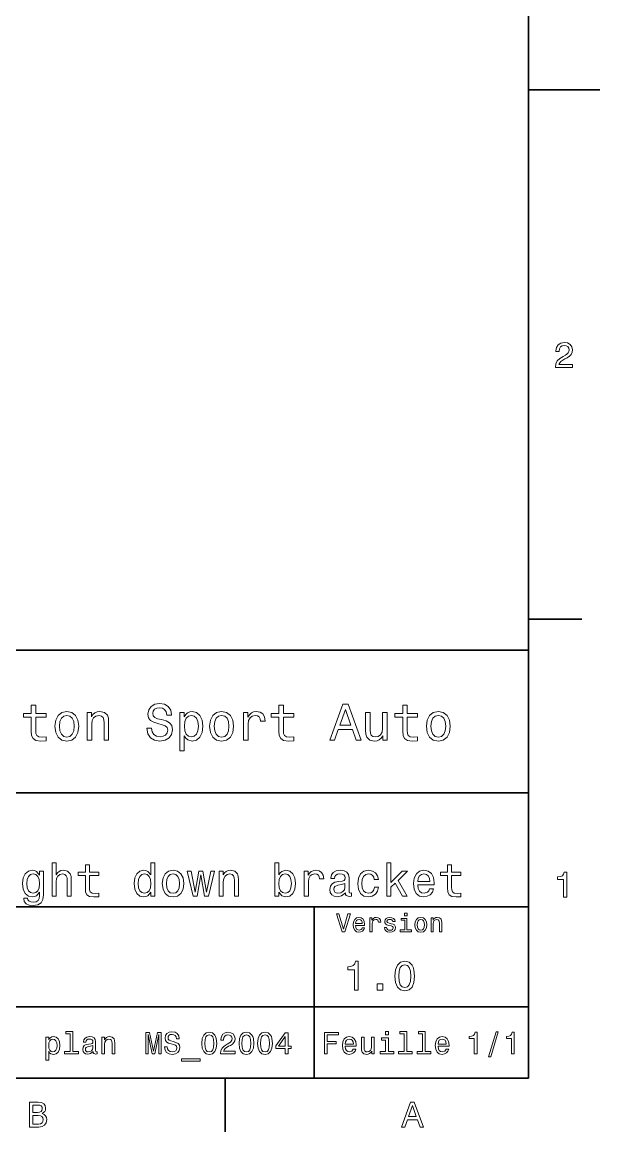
# Model space of a CAD drawing. Extents: x 0 to 420, y 0 to 297.
# Drawn here: x 339.1 to 420, y 2.5 to 158 of the extents above; entities that cross this region are included whole.
import ezdxf

# ---------------------------------------------------------------- set-up
doc = ezdxf.new("R2010")
doc.units = 0

msp = doc.modelspace()

# ---------------------------------------------------------------- linework, layer by layer
at = {"color": 7, "lineweight": 35}
for p, q in [((410, 10), (410, 287)), ((220, 70), (410, 70)), ((410, 70), (410, 10)), ((285, 50), (410, 50)), ((285, 34), (410, 34)), ((380, 10), (380, 34)), ((285, 20), (410, 20)), ((10, 10), (410, 10)), ((220, 10), (410, 10))]:
    msp.add_line(p, q, dxfattribs=at)
at = {"color": 7, "lineweight": 35, "ltscale": 0.25}
msp.add_line((410, 148.5), (420, 148.5), dxfattribs=at)
at = {"color": 7, "lineweight": 35, "ltscale": 0.1875}
for p, q in [((410, 74.300003), (417.5, 74.300003)), ((367.5, 10), (367.5, 2.5))]:
    msp.add_line(p, q, dxfattribs=at)
at = {"color": 7, "lineweight": 13}
for points in [[(413.76947, 109.566788), (416.175079, 109.566788), (416.175079, 110.000504), (414.273773, 110.000504), (414.3797, 110.237534), (414.561249, 110.434219), (415.121033, 110.79229), (415.418579, 110.943588), (415.751434, 111.160446), (415.988464, 111.412613), (416.124634, 111.710159), (416.175079, 112.048058), (416.089355, 112.471687), (415.852325, 112.804543), (415.489197, 113.016357), (415.020172, 113.092003), (414.536041, 113.006271), (414.167877, 112.769234), (413.930847, 112.390999), (413.850159, 111.891716), (413.850159, 111.821114), (414.309082, 111.821114), (414.309082, 111.861458), (414.354462, 112.204399), (414.490631, 112.456558), (414.707489, 112.617943), (414.994965, 112.673416), (415.287476, 112.622986), (415.504333, 112.496902), (415.645538, 112.300217), (415.695984, 112.053101), (415.660675, 111.821114), (415.56485, 111.624428), (415.403473, 111.452957), (415.181549, 111.301659), (414.884003, 111.140274), (414.389771, 110.827591), (414.041779, 110.494743), (413.835022, 110.091286), (413.76947, 109.581917)], [(340.353027, 60.579971), (340.353027, 58.64193), (340.39624, 58.015129), (340.597992, 57.582851), (341.001434, 57.330688), (341.685883, 57.244236), (342.43515, 57.280258), (342.43515, 57.827808), (341.887604, 57.78458), (341.390503, 57.842216), (341.123932, 58.022331), (341.008636, 58.324928), (340.98703, 58.75), (340.98703, 60.579971), (342.43515, 60.579971), (342.43515, 61.120316), (340.98703, 61.120316), (340.98703, 62.251438), (340.353027, 62.251438), (340.353027, 61.120316), (339.257935, 61.120316), (339.257935, 60.579971)], [(357.20462, 59.030979), (356.549011, 59.030979), (356.693085, 58.267288), (357.053314, 57.70533), (357.608063, 57.366714), (358.357361, 57.244236), (359.099426, 57.359509), (359.654175, 57.67651), (360.007202, 58.17363), (360.136902, 58.82925), (360.028809, 59.420029), (359.726227, 59.801872), (359.236328, 60.054031), (358.580688, 60.241352), (358.018738, 60.378242), (357.651306, 60.536743), (357.442383, 60.767288), (357.377533, 61.127522), (357.442383, 61.451729), (357.6297, 61.696686), (357.917877, 61.862389), (358.314117, 61.920029), (358.71759, 61.84798), (359.034576, 61.653458), (359.24353, 61.32925), (359.344391, 60.889767), (360, 60.889767), (360, 60.904179), (359.884735, 61.581409), (359.546112, 62.085732), (359.01297, 62.402737), (358.292511, 62.510807), (357.644104, 62.402737), (357.139771, 62.100143), (356.815552, 61.631844), (356.700287, 61.026657), (356.793945, 60.486309), (357.067719, 60.118874), (357.5, 59.873917), (358.09079, 59.6866), (358.674347, 59.520893), (359.113831, 59.362389), (359.380402, 59.131844), (359.47406, 58.757202), (359.387604, 58.375359), (359.164276, 58.087173), (358.825653, 57.907059), (358.386169, 57.849422), (357.896271, 57.928673), (357.521606, 58.159222), (357.283875, 58.533859)], [(375.050415, 60.579971), (375.050415, 58.64193), (375.093658, 58.015129), (375.29538, 57.582851), (375.698853, 57.330688), (376.383301, 57.244236), (377.132568, 57.280258), (377.132568, 57.827808), (376.585022, 57.78458), (376.087891, 57.842216), (375.82132, 58.022331), (375.706055, 58.324928), (375.684448, 58.75), (375.684448, 60.579971), (377.132568, 60.579971), (377.132568, 61.120316), (375.684448, 61.120316), (375.684448, 62.251438), (375.050415, 62.251438), (375.050415, 61.120316), (373.955322, 61.120316), (373.955322, 60.579971)], [(382.175781, 57.381123), (382.838623, 57.381123), (383.364563, 58.850864), (385.360229, 58.850864), (385.886169, 57.381123), (386.563416, 57.381123), (384.733429, 62.388329), (383.998566, 62.388329)], [(392.399109, 60.579971), (392.399109, 58.64193), (392.442352, 58.015129), (392.644073, 57.582851), (393.047546, 57.330688), (393.731995, 57.244236), (394.481262, 57.280258), (394.481262, 57.827808), (393.933716, 57.78458), (393.436584, 57.842216), (393.170013, 58.022331), (393.054749, 58.324928), (393.033142, 58.75), (393.033142, 60.579971), (394.481262, 60.579971), (394.481262, 61.120316), (393.033142, 61.120316), (393.033142, 62.251438), (392.399109, 62.251438), (392.399109, 61.120316), (391.304016, 61.120316), (391.304016, 60.579971)], [(343.65274, 59.311958), (343.768005, 58.432995), (344.099426, 57.78458), (344.625366, 57.381123), (345.331421, 57.244236), (346.030273, 57.381123), (346.556213, 57.777374), (346.887604, 58.425793), (347.010101, 59.311958), (346.887604, 60.190922), (346.556213, 60.846542), (346.030273, 61.242794), (345.331421, 61.386887), (344.625366, 61.242794), (344.099426, 60.839336), (343.768005, 60.190922)], [(344.301147, 59.319164), (344.365997, 59.967579), (344.567719, 60.435879), (344.891937, 60.72406), (345.331421, 60.824928), (345.763702, 60.72406), (346.087891, 60.443081), (346.289612, 59.967579), (346.361664, 59.319164), (346.289612, 58.663544), (346.087891, 58.188038), (345.763702, 57.899853), (345.331421, 57.806194), (344.891937, 57.899853), (344.567719, 58.188038), (344.365997, 58.663544)], [(348.177246, 57.381123), (348.811249, 57.381123), (348.811249, 59.614552), (348.876099, 60.12608), (349.085022, 60.500717), (349.409241, 60.731266), (349.841492, 60.817722), (350.187317, 60.745674), (350.403473, 60.551151), (350.511536, 60.226944), (350.547546, 59.794666), (350.547546, 57.381123), (351.181549, 57.381123), (351.181549, 59.924351), (351.15274, 60.435879), (351.023071, 60.86095), (350.597992, 61.25), (349.93515, 61.386887), (349.567719, 61.336452), (349.257935, 61.199566), (348.991364, 60.969017), (348.78241, 60.659222), (348.78241, 61.25), (348.177246, 61.25)], [(361.786743, 60.652016), (361.786743, 61.25), (361.15274, 61.25), (361.15274, 55.882565), (361.786743, 55.882565), (361.786743, 57.971901), (362.010101, 57.633286), (362.262268, 57.409943), (362.896271, 57.244236), (363.501465, 57.381123), (363.976959, 57.791786), (364.286743, 58.440201), (364.402039, 59.319164), (364.286743, 60.190922), (363.976959, 60.839336), (363.501465, 61.242794), (362.896271, 61.386887), (362.550446, 61.343658), (362.255066, 61.206772), (362.002899, 60.976223)], [(362.788208, 57.8134), (362.363129, 57.907059), (362.053314, 58.195244), (361.858795, 58.663544), (361.793945, 59.319164), (361.858795, 59.967579), (362.053314, 60.435879), (362.363129, 60.716858), (362.788208, 60.817722), (363.177246, 60.716858), (363.48703, 60.428673), (363.68158, 59.960373), (363.753601, 59.319164), (363.68158, 58.67075), (363.48703, 58.195244), (363.177246, 57.907059)], [(365.338623, 59.311958), (365.453888, 58.432995), (365.785309, 57.78458), (366.311249, 57.381123), (367.017303, 57.244236), (367.716125, 57.381123), (368.242065, 57.777374), (368.573486, 58.425793), (368.695984, 59.311958), (368.573486, 60.190922), (368.242065, 60.846542), (367.716125, 61.242794), (367.017303, 61.386887), (366.311249, 61.242794), (365.785309, 60.839336), (365.453888, 60.190922)], [(365.98703, 59.319164), (366.05188, 59.967579), (366.253601, 60.435879), (366.57782, 60.72406), (367.017303, 60.824928), (367.449585, 60.72406), (367.773773, 60.443081), (367.975525, 59.967579), (368.047546, 59.319164), (367.975525, 58.663544), (367.773773, 58.188038), (367.449585, 57.899853), (367.017303, 57.806194), (366.57782, 57.899853), (366.253601, 58.188038), (366.05188, 58.663544)], [(370.100861, 57.381123), (370.734863, 57.381123), (370.734863, 59.592937), (370.799713, 60.12608), (370.994232, 60.507923), (371.311249, 60.738472), (371.736328, 60.817722), (372.053314, 60.767288), (372.291077, 60.623199), (372.435181, 60.378242), (372.485596, 60.046829), (373.126801, 60.046829), (373.040344, 60.630402), (372.802612, 61.048271), (372.406342, 61.30043), (371.865997, 61.386887), (371.498566, 61.32925), (371.181549, 61.185158), (370.900574, 60.940201), (370.677246, 60.608788), (370.677246, 61.25), (370.100861, 61.25)], [(383.595093, 59.463257), (384.365997, 61.667866), (385.136902, 59.463257)], [(390.194519, 61.25), (389.560516, 61.25), (389.560516, 59.016571), (389.488464, 58.497837), (389.279541, 58.123196), (388.955322, 57.892651), (388.530243, 57.820602), (388.19165, 57.878242), (387.975494, 58.051151), (387.853027, 58.346542), (387.824219, 58.764408), (387.824219, 61.25), (387.190186, 61.25), (387.190186, 58.706772), (387.211792, 58.195244), (387.348694, 57.770172), (387.766571, 57.381123), (388.436584, 57.244236), (388.796814, 57.294666), (389.106628, 57.424351), (389.373199, 57.647694), (389.589325, 57.971901), (389.589325, 57.381123), (390.194519, 57.381123)], [(395.698853, 59.311958), (395.814117, 58.432995), (396.145508, 57.78458), (396.671448, 57.381123), (397.377502, 57.244236), (398.076355, 57.381123), (398.602295, 57.777374), (398.933716, 58.425793), (399.056183, 59.311958), (398.933716, 60.190922), (398.602295, 60.846542), (398.076355, 61.242794), (397.377502, 61.386887), (396.671448, 61.242794), (396.145508, 60.839336), (395.814117, 60.190922)], [(396.34726, 59.319164), (396.412109, 59.967579), (396.613831, 60.435879), (396.938019, 60.72406), (397.377502, 60.824928), (397.809784, 60.72406), (398.134003, 60.443081), (398.335724, 59.967579), (398.407776, 59.319164), (398.335724, 58.663544), (398.134003, 58.188038), (397.809784, 57.899853), (397.377502, 57.806194), (396.938019, 57.899853), (396.613831, 58.188038), (396.412109, 58.663544)], [(342.061249, 35.685879), (342.061249, 39.012245), (341.516571, 39.012245), (341.516571, 38.448124), (341.069153, 38.960373), (340.796814, 39.090057), (340.492065, 39.135445), (339.940918, 39.005764), (339.51297, 38.642651), (339.234131, 38.059078), (339.136902, 37.274494), (339.234131, 36.483429), (339.51297, 35.899857), (339.940918, 35.530258), (340.492065, 35.407059), (340.803314, 35.45245), (341.062683, 35.569164), (341.516571, 36.061958), (341.516571, 35.569164), (341.464691, 35.180115), (341.322052, 34.901295), (341.049713, 34.739193), (340.641205, 34.680836), (340.284576, 34.719738), (340.031708, 34.817001), (339.882568, 34.985588), (339.837158, 35.212536), (339.286011, 35.212536), (339.286011, 35.1866), (339.3703, 34.771614), (339.629669, 34.460373), (340.044678, 34.259365), (340.608795, 34.188038), (341.283142, 34.285301), (341.73053, 34.557636), (341.983429, 35.030979)], [(343.254333, 35.530258), (343.824921, 35.530258), (343.824921, 37.540344), (343.88327, 38.000721), (344.07132, 38.337894), (344.363098, 38.545387), (344.752167, 38.623199), (345.063385, 38.558357), (345.257935, 38.383286), (345.355194, 38.091499), (345.387604, 37.70245), (345.387604, 35.530258), (345.958221, 35.530258), (345.958221, 37.819164), (345.932281, 38.279537), (345.815552, 38.662102), (345.432983, 39.012245), (344.836456, 39.135445), (344.512238, 39.090057), (344.233429, 38.966858), (344, 38.772331), (343.824921, 38.506485), (343.824921, 40.185879), (343.254333, 40.185879)], [(347.922913, 38.409222), (347.922913, 36.664986), (347.961823, 36.100864), (348.143372, 35.711815), (348.50647, 35.484871), (349.122467, 35.407059), (349.796814, 35.43948), (349.796814, 35.932274), (349.304016, 35.893372), (348.856628, 35.945244), (348.616699, 36.107349), (348.51297, 36.379681), (348.4935, 36.762245), (348.4935, 38.409222), (349.796814, 38.409222), (349.796814, 38.895531), (348.4935, 38.895531), (348.4935, 39.913544), (347.922913, 39.913544), (347.922913, 38.895531), (346.937317, 38.895531), (346.937317, 38.409222)], [(357.104462, 36.068443), (357.104462, 35.530258), (357.675079, 35.530258), (357.675079, 40.185879), (357.110962, 40.185879), (357.110962, 38.480545), (356.676514, 38.973343), (356.410645, 39.090057), (356.105896, 39.135445), (355.554749, 39.005764), (355.126801, 38.642651), (354.847961, 38.059078), (354.750732, 37.274494), (354.847961, 36.489914), (355.126801, 35.899857), (355.554749, 35.530258), (356.105896, 35.407059), (356.410645, 35.45245), (356.682983, 35.569164)], [(358.699554, 37.268009), (358.803314, 36.476944), (359.101593, 35.893372), (359.574921, 35.530258), (360.210388, 35.407059), (360.839325, 35.530258), (361.312683, 35.886887), (361.610962, 36.470459), (361.721191, 37.268009), (361.610962, 38.059078), (361.312683, 38.649136), (360.839325, 39.005764), (360.210388, 39.135445), (359.574921, 39.005764), (359.101593, 38.642651), (358.803314, 38.059078)], [(363.595093, 35.530258), (364.113831, 38.48703), (364.632568, 35.530258), (365.177246, 35.530258), (366.033142, 39.012245), (365.481995, 39.012245), (364.904907, 36.055473), (364.392639, 39.012245), (363.828522, 39.012245), (363.316284, 36.055473), (362.739197, 39.012245), (362.194519, 39.012245), (363.050415, 35.530258)], [(366.675079, 35.530258), (367.245667, 35.530258), (367.245667, 37.540344), (367.304016, 38.000721), (367.492065, 38.337894), (367.783875, 38.545387), (368.172913, 38.623199), (368.484131, 38.558357), (368.67868, 38.383286), (368.77594, 38.091499), (368.80835, 37.70245), (368.80835, 35.530258), (369.378967, 35.530258), (369.378967, 37.819164), (369.353027, 38.279537), (369.236298, 38.662102), (368.85376, 39.012245), (368.257202, 39.135445), (367.926514, 39.090057), (367.647705, 38.966858), (367.407776, 38.759365), (367.219727, 38.480545), (367.219727, 39.012245), (366.675079, 39.012245)], [(375.020172, 36.068443), (375.44165, 35.569164), (376.018738, 35.407059), (376.563416, 35.530258), (376.997833, 35.899857), (377.270172, 36.489914), (377.373901, 37.274494), (377.270172, 38.059078), (376.991333, 38.642651), (376.563416, 39.005764), (376.018738, 39.135445), (375.44812, 38.966858), (375.214691, 38.759365), (375.020172, 38.480545), (375.020172, 40.185879), (374.449554, 40.185879), (374.449554, 35.530258), (375.020172, 35.530258)], [(378.599426, 35.530258), (379.170013, 35.530258), (379.170013, 37.520893), (379.228394, 38.000721), (379.403442, 38.344379), (379.688751, 38.551872), (380.07132, 38.623199), (380.356628, 38.577808), (380.570618, 38.448124), (380.700287, 38.227665), (380.745667, 37.929394), (381.322754, 37.929394), (381.244934, 38.454609), (381.030975, 38.830692), (380.674347, 39.057636), (380.188049, 39.135445), (379.857361, 39.083572), (379.572052, 38.953888), (379.319153, 38.733429), (379.118164, 38.435158), (379.118164, 39.012245), (378.599426, 39.012245)], [(384.357361, 35.98415), (384.357361, 35.964695), (384.389771, 35.744236), (384.48703, 35.588615), (384.895538, 35.465416), (385.213257, 35.517288), (385.213257, 35.958214), (385.077087, 35.938759), (384.895538, 36.023052), (384.863098, 36.282421), (384.863098, 38.085014), (384.785309, 38.545387), (384.55835, 38.869595), (384.162811, 39.064121), (383.605164, 39.135445), (383.060516, 39.057636), (382.658508, 38.837173), (382.405609, 38.493515), (382.32132, 38.039623), (382.32132, 38.000721), (382.833557, 38.000721), (382.878967, 38.273052), (383.021606, 38.467579), (383.255035, 38.584293), (383.585724, 38.629681), (383.903442, 38.59726), (384.130402, 38.5), (384.266571, 38.331409), (384.311951, 38.09798), (384.286011, 37.825645), (384.182281, 37.68948), (383.922913, 37.624638), (383.436584, 37.572765), (382.878967, 37.456051), (382.483429, 37.248558), (382.25, 36.924351), (382.17868, 36.444523), (382.2435, 36.016571), (382.444519, 35.698845), (382.768738, 35.497837), (383.216125, 35.426514), (383.819153, 35.562679)], [(388.409943, 37.858067), (388.97406, 37.858067), (388.857361, 38.376801), (388.578522, 38.785301), (388.144104, 39.038185), (387.579956, 39.135445), (386.957489, 39.005764), (386.484131, 38.642651), (386.185883, 38.052593), (386.082123, 37.261528), (386.179382, 36.476944), (386.471191, 35.893372), (386.931549, 35.530258), (387.560516, 35.407059), (388.118164, 35.504322), (388.552582, 35.776657), (388.850861, 36.204609), (388.98053, 36.775215), (388.435883, 36.775215), (388.338623, 36.412102), (388.157043, 36.139767), (387.897705, 35.97118), (387.579956, 35.919308), (387.184448, 36.003601), (386.899139, 36.262966), (386.72406, 36.684437), (386.66571, 37.280979), (386.72406, 37.864552), (386.905609, 38.286022), (387.197388, 38.545387), (387.579956, 38.636166), (387.917145, 38.577808), (388.170013, 38.428673), (388.338623, 38.182274)], [(390.173615, 35.530258), (390.744232, 35.530258), (390.744232, 36.755764), (391.340759, 37.332851), (392.365265, 35.530258), (393.007202, 35.530258), (391.729828, 37.728386), (393.039612, 39.012245), (392.319885, 39.012245), (390.744232, 37.443081), (390.744232, 40.185879), (390.173615, 40.185879)], [(394.498535, 37.105907), (396.780975, 37.105907), (396.787476, 37.371758), (396.683716, 38.117435), (396.398407, 38.675072), (395.944519, 39.012245), (395.341492, 39.135445), (394.751434, 39.005764), (394.297546, 38.642651), (394.005768, 38.052593), (393.902008, 37.274494), (393.999268, 36.476944), (394.291077, 35.893372), (394.738464, 35.530258), (395.322021, 35.407059), (395.82782, 35.491352), (396.242798, 35.711815), (396.547546, 36.061958), (396.722626, 36.528816), (396.158508, 36.528816), (396.041779, 36.269451), (395.873199, 36.074928), (395.393372, 35.919308), (395.023773, 35.990631), (394.744934, 36.217579), (394.563385, 36.587173), (394.498535, 37.086452)], [(398.667847, 38.409222), (398.667847, 36.664986), (398.706757, 36.100864), (398.888306, 35.711815), (399.251434, 35.484871), (399.867432, 35.407059), (400.541779, 35.43948), (400.541779, 35.932274), (400.048981, 35.893372), (399.601563, 35.945244), (399.361664, 36.107349), (399.257935, 36.379681), (399.238464, 36.762245), (399.238464, 38.409222), (400.541779, 38.409222), (400.541779, 38.895531), (399.238464, 38.895531), (399.238464, 39.913544), (398.667847, 39.913544), (398.667847, 38.895531), (397.682251, 38.895531), (397.682251, 38.409222)], [(414.909241, 35.366787), (415.368164, 35.366787), (415.368164, 38.892002), (415.025208, 38.892002), (414.934448, 38.584366), (414.752899, 38.377594), (414.475525, 38.256557), (414.092224, 38.216209), (414.092224, 37.858143), (414.909241, 37.858143)], [(339.726929, 37.274494), (339.785309, 37.851585), (339.960388, 38.279537), (340.232697, 38.532421), (340.595825, 38.623199), (340.978394, 38.532421), (341.263672, 38.279537), (341.438751, 37.851585), (341.503601, 37.274494), (341.438751, 36.684437), (341.263672, 36.262966), (340.978394, 36.003601), (340.595825, 35.919308), (340.232697, 36.003601), (339.960388, 36.262966), (339.785309, 36.690922)], [(356.203156, 38.623199), (356.579254, 38.532421), (356.864563, 38.279537), (357.033142, 37.858067), (357.097961, 37.274494), (357.033142, 36.684437), (356.864563, 36.262966), (356.579254, 36.003601), (356.203156, 35.919308), (355.846527, 36.003601), (355.574219, 36.262966), (355.392639, 36.690922), (355.33429, 37.274494), (355.392639, 37.851585), (355.574219, 38.273052), (355.846527, 38.532421)], [(359.283142, 37.274494), (359.341492, 37.858067), (359.523041, 38.279537), (359.814819, 38.538902), (360.210388, 38.629681), (360.599426, 38.538902), (360.891205, 38.286022), (361.072754, 37.858067), (361.137604, 37.274494), (361.072754, 36.684437), (360.891205, 36.256481), (360.599426, 35.997116), (360.210388, 35.912823), (359.814819, 35.997116), (359.523041, 36.256481), (359.341492, 36.684437)], [(376.790344, 37.274494), (376.725494, 36.690922), (376.550415, 36.262966), (376.271606, 36.003601), (375.921448, 35.919308), (375.53891, 36.003601), (375.260071, 36.262966), (375.085022, 36.684437), (375.026672, 37.274494), (375.085022, 37.858067), (375.260071, 38.279537), (375.53891, 38.532421), (375.921448, 38.623199), (376.271606, 38.532421), (376.550415, 38.273052), (376.725494, 37.851585)], [(394.498535, 37.585735), (394.569885, 38.033138), (394.744934, 38.363831), (395.010803, 38.564842), (395.360962, 38.636166), (395.70459, 38.564842), (395.970459, 38.363831), (396.132568, 38.033138), (396.190918, 37.585735)], [(384.292511, 36.749279), (384.214691, 36.412102), (384.007202, 36.152737), (383.695953, 35.98415), (383.313385, 35.925793), (383.067017, 35.958214), (382.891937, 36.061958), (382.781677, 36.243515), (382.749268, 36.496395), (382.775208, 36.723343), (382.878967, 36.885445), (383.293945, 37.067001), (383.819153, 37.14481), (384.292511, 37.30043)], [(384.71109, 33.03458), (384.08429, 30.905619), (383.439484, 33.03458), (383.09726, 33.03458), (383.904175, 30.530979), (384.264404, 30.530979), (385.053314, 33.03458)], [(392.992798, 33.117435), (392.657776, 33.117435), (392.657776, 32.757202), (392.992798, 32.757202)], [(385.784576, 31.40634), (387.052582, 31.40634), (387.056183, 31.554033), (386.998566, 31.9683), (386.840057, 32.278099), (386.587891, 32.465416), (386.252869, 32.533859), (385.925079, 32.461815), (385.672913, 32.260086), (385.510803, 31.932276), (385.453156, 31.5), (385.507202, 31.056915), (385.669312, 30.732708), (385.917877, 30.530979), (386.242065, 30.462536), (386.523041, 30.509365), (386.753601, 30.631844), (386.922913, 30.826368), (387.020172, 31.085733), (386.706787, 31.085733), (386.641937, 30.941643), (386.548279, 30.833572), (386.281708, 30.747118), (386.076355, 30.786743), (385.921478, 30.912823), (385.820618, 31.118155), (385.784576, 31.395533)], [(385.784576, 31.672911), (385.824219, 31.921469), (385.921478, 32.105186), (386.069153, 32.216858), (386.263702, 32.256485), (386.45462, 32.216858), (386.602295, 32.105186), (386.692352, 31.921469), (386.724792, 31.672911)], [(387.794678, 30.530979), (388.111664, 30.530979), (388.111664, 31.636887), (388.144104, 31.903458), (388.241364, 32.094379), (388.399841, 32.209652), (388.612396, 32.249279), (388.770905, 32.224064), (388.889771, 32.152016), (388.961823, 32.029537), (388.98703, 31.863832), (389.307648, 31.863832), (389.264404, 32.155621), (389.145538, 32.364552), (388.947418, 32.490635), (388.677246, 32.533859), (388.49353, 32.505043), (388.335022, 32.432995), (388.194519, 32.310516), (388.082855, 32.144814), (388.082855, 32.465416), (387.794678, 32.465416)], [(390.791779, 31.658501), (390.485596, 31.730547), (390.258636, 31.8134), (390.182983, 31.982708), (390.20462, 32.101585), (390.280273, 32.188038), (390.40274, 32.242073), (390.579254, 32.263687), (390.748566, 32.242073), (390.881836, 32.177231), (390.968292, 32.079971), (391.004333, 31.950287), (391.314117, 31.950287), (391.314117, 31.957493), (391.260101, 32.191643), (391.112396, 32.375359), (390.881836, 32.490635), (390.579254, 32.533859), (390.273041, 32.490635), (390.049713, 32.371758), (389.90921, 32.195244), (389.865997, 31.971901), (389.898407, 31.755764), (389.999268, 31.604465), (390.164978, 31.496397), (390.406342, 31.420748), (390.759369, 31.334293), (390.975494, 31.244236), (391.033142, 31.17219), (391.054749, 31.064121), (391.022339, 30.930836), (390.935883, 30.829971), (390.79538, 30.765129), (390.608063, 30.743515), (390.409943, 30.765129), (390.265839, 30.840778), (390.168579, 30.963255), (390.128967, 31.132565), (389.822754, 31.132565), (389.873199, 30.844379), (390.020905, 30.635447), (390.255035, 30.509365), (390.579254, 30.462536), (390.917877, 30.509365), (391.166412, 30.635447), (391.317719, 30.837175), (391.371765, 31.100143), (391.332123, 31.327089), (391.220459, 31.481987), (391.036743, 31.582851)], [(392.981995, 30.79755), (392.981995, 32.400574), (392.167877, 32.400574), (392.167877, 32.130402), (392.664978, 32.130402), (392.664978, 30.79755), (392.016571, 30.79755), (392.016571, 30.530979), (393.637604, 30.530979), (393.637604, 30.79755)], [(394.087891, 31.496397), (394.145538, 31.056915), (394.311249, 30.732708), (394.574219, 30.530979), (394.927246, 30.462536), (395.276672, 30.530979), (395.539612, 30.729107), (395.705322, 31.053314), (395.766571, 31.496397), (395.705322, 31.935879), (395.539612, 32.263687), (395.276672, 32.461815), (394.927246, 32.533859), (394.574219, 32.461815), (394.311249, 32.260086), (394.145538, 31.935879)], [(394.412109, 31.5), (394.444519, 31.824207), (394.54538, 32.058357), (394.707489, 32.20245), (394.927246, 32.25288), (395.143372, 32.20245), (395.305481, 32.061958), (395.406342, 31.824207), (395.442352, 31.5), (395.406342, 31.17219), (395.305481, 30.934437), (395.143372, 30.790344), (394.927246, 30.743515), (394.707489, 30.790344), (394.54538, 30.934437), (394.444519, 31.17219)], [(396.350159, 30.530979), (396.667145, 30.530979), (396.667145, 31.647694), (396.699554, 31.903458), (396.804047, 32.090778), (396.966125, 32.206051), (397.182281, 32.249279), (397.355194, 32.213257), (397.463257, 32.115993), (397.517303, 31.95389), (397.535309, 31.737751), (397.535309, 30.530979), (397.852295, 30.530979), (397.852295, 31.802593), (397.837891, 32.058357), (397.773041, 32.270893), (397.560516, 32.465416), (397.229095, 32.533859), (397.04538, 32.508644), (396.890503, 32.440201), (396.757202, 32.324928), (396.65274, 32.170029), (396.65274, 32.465416), (396.350159, 32.465416)], [(385.631134, 22.360231), (386.155609, 22.360231), (386.155609, 26.38905), (385.763702, 26.38905), (385.659943, 26.037464), (385.452454, 25.801153), (385.135437, 25.662825), (384.697418, 25.616714), (384.697418, 25.207493), (385.631134, 25.207493)], [(391.285309, 24.314121), (391.371765, 23.409224), (391.642639, 22.763689), (392.074921, 22.371759), (392.674347, 22.244957), (393.268005, 22.371759), (393.700287, 22.763689), (393.965424, 23.409224), (394.057648, 24.314121), (393.965424, 25.213257), (393.855896, 25.570606), (393.700287, 25.864553), (393.268005, 26.256485), (392.674347, 26.38905), (392.074921, 26.256485), (391.642639, 25.858791), (391.371765, 25.213257)], [(391.838623, 24.314121), (391.884735, 25.011528), (392.028809, 25.51297), (392.288177, 25.806917), (392.674347, 25.910664), (393.054749, 25.806917), (393.314117, 25.51297), (393.458221, 25.011528), (393.504333, 24.314121), (393.458221, 23.610952), (393.314117, 23.10951), (393.054749, 22.815563), (392.674347, 22.717581), (392.288177, 22.815563), (392.028809, 23.10951), (391.884735, 23.610952)], [(388.806915, 22.360231), (389.602295, 22.360231), (389.602295, 23.219021), (388.806915, 23.219021)], [(342.788177, 15.391211), (342.788177, 15.75), (342.407776, 15.75), (342.407776, 12.529539), (342.788177, 12.529539), (342.788177, 13.783141), (342.92218, 13.579971), (343.073486, 13.445966), (343.453888, 13.346542), (343.817017, 13.428675), (344.102295, 13.675073), (344.288177, 14.064121), (344.357361, 14.591499), (344.288177, 15.114553), (344.102295, 15.503603), (343.817017, 15.745678), (343.453888, 15.832133), (343.246399, 15.806196), (343.069153, 15.724064), (342.917877, 15.585735)], [(345.788177, 16.212536), (345.788177, 13.748559), (345.005768, 13.748559), (345.005768, 13.428675), (346.946686, 13.428675), (346.946686, 13.748559), (346.168579, 13.748559), (346.168579, 16.532421), (345.19165, 16.532421), (345.19165, 16.212536)], [(349.01297, 13.731268), (349.01297, 13.7183), (349.034576, 13.571326), (349.099426, 13.46758), (349.371765, 13.385448), (349.583588, 13.42003), (349.583588, 13.713977), (349.492798, 13.701009), (349.371765, 13.757205), (349.350159, 13.930116), (349.350159, 15.131845), (349.298279, 15.438761), (349.146973, 15.6549), (348.883301, 15.784582), (348.511536, 15.832133), (348.148407, 15.78026), (347.880402, 15.633286), (347.711823, 15.404179), (347.65564, 15.101585), (347.65564, 15.075649), (347.997131, 15.075649), (348.027374, 15.257205), (348.122498, 15.386889), (348.278107, 15.464698), (348.498566, 15.494957), (348.710388, 15.473343), (348.861664, 15.408502), (348.952454, 15.29611), (348.982727, 15.140491), (348.965424, 14.958934), (348.896271, 14.868156), (348.723358, 14.824928), (348.399139, 14.790346), (348.027374, 14.712537), (347.763702, 14.574208), (347.608063, 14.358069), (347.560516, 14.038185), (347.60376, 13.752882), (347.737762, 13.541066), (347.953888, 13.407061), (348.252167, 13.35951), (348.654175, 13.450289)], [(350.236328, 13.428675), (350.61673, 13.428675), (350.61673, 14.768732), (350.65564, 15.075649), (350.780975, 15.300432), (350.975525, 15.438761), (351.234863, 15.490635), (351.442383, 15.447407), (351.572052, 15.330692), (351.636902, 15.136168), (351.658508, 14.876801), (351.658508, 13.428675), (352.03891, 13.428675), (352.03891, 14.954612), (352.021606, 15.261528), (351.943817, 15.516571), (351.688782, 15.75), (351.291077, 15.832133), (351.070618, 15.801874), (350.884735, 15.719741), (350.724792, 15.581412), (350.599426, 15.395534), (350.599426, 15.75), (350.236328, 15.75)], [(356.402008, 13.428675), (356.734863, 13.428675), (356.734863, 16.152018), (357.296814, 13.428675), (357.668579, 13.428675), (358.226227, 16.152018), (358.226227, 13.428675), (358.563385, 13.428675), (358.563385, 16.428675), (358.036011, 16.428675), (357.482697, 13.783141), (356.933716, 16.428675), (356.402008, 16.428675)], [(359.402008, 14.418589), (359.008636, 14.418589), (359.095093, 13.960375), (359.311218, 13.623199), (359.644073, 13.42003), (360.093658, 13.346542), (360.53891, 13.415707), (360.871765, 13.605908), (361.083557, 13.904179), (361.161377, 14.297551), (361.096527, 14.652018), (360.914978, 14.881124), (360.621033, 15.032421), (360.227661, 15.144814), (359.890472, 15.226946), (359.670013, 15.322046), (359.544647, 15.460375), (359.505768, 15.676514), (359.544647, 15.871038), (359.657043, 16.018013), (359.829956, 16.117435), (360.067719, 16.152018), (360.309784, 16.108789), (360.5, 15.992075), (360.625366, 15.797551), (360.685883, 15.533862), (361.079254, 15.533862), (361.079254, 15.542507), (361.010071, 15.948848), (360.806915, 16.251442), (360.48703, 16.441643), (360.054749, 16.506485), (359.66571, 16.441643), (359.363098, 16.260086), (359.168579, 15.979107), (359.099426, 15.615994), (359.155609, 15.291787), (359.319885, 15.071326), (359.579254, 14.924352), (359.933716, 14.81196), (360.283844, 14.712537), (360.547546, 14.617435), (360.707489, 14.479107), (360.763672, 14.254323), (360.711823, 14.025216), (360.577789, 13.852305), (360.374634, 13.744237), (360.110931, 13.709655), (359.816986, 13.757205), (359.592224, 13.895534), (359.449554, 14.120317)], [(364.247833, 14.894093), (364.312683, 14.215418), (364.515839, 13.731268), (364.840057, 13.43732), (365.289612, 13.342219), (365.734863, 13.43732), (366.059082, 13.731268), (366.257904, 14.215418), (366.327087, 14.894093), (366.257904, 15.568444), (366.175781, 15.836456), (366.059082, 16.056917), (365.734863, 16.350864), (365.289612, 16.450289), (364.840057, 16.350864), (364.515839, 16.052593), (364.312683, 15.568444)], [(364.662811, 14.894093), (364.697388, 15.417148), (364.805481, 15.793228), (365, 16.013689), (365.289612, 16.091499), (365.574921, 16.013689), (365.76944, 15.793228), (365.877502, 15.417148), (365.912109, 14.894093), (365.877502, 14.366715), (365.76944, 13.990634), (365.574921, 13.770173), (365.289612, 13.696686), (365, 13.770173), (364.805481, 13.990634), (364.697388, 14.366715)], [(366.837158, 13.428675), (368.899139, 13.428675), (368.899139, 13.800432), (367.26944, 13.800432), (367.360229, 14.003603), (367.515839, 14.172191), (367.995667, 14.479107), (368.250702, 14.60879), (368.536011, 14.794669), (368.739197, 15.010807), (368.855896, 15.26585), (368.899139, 15.555476), (368.825653, 15.918589), (368.622467, 16.203892), (368.311218, 16.385447), (367.90921, 16.450289), (367.494232, 16.376802), (367.17868, 16.173632), (366.975494, 15.849424), (366.906342, 15.421471), (366.906342, 15.360951), (367.299713, 15.360951), (367.299713, 15.395534), (367.338623, 15.689482), (367.455322, 15.905621), (367.641205, 16.043949), (367.887604, 16.091499), (368.138336, 16.048271), (368.324188, 15.940203), (368.445251, 15.771614), (368.488464, 15.559799), (368.458221, 15.360951), (368.376068, 15.192364), (368.237732, 15.045389), (368.047546, 14.915707), (367.792511, 14.777378), (367.368866, 14.509366), (367.070587, 14.224064), (366.893372, 13.878242), (366.837158, 13.441643)], [(369.452454, 14.894093), (369.517273, 14.215418), (369.720459, 13.731268), (370.044678, 13.43732), (370.494232, 13.342219), (370.939484, 13.43732), (371.263672, 13.731268), (371.462524, 14.215418), (371.531708, 14.894093), (371.462524, 15.568444), (371.380402, 15.836456), (371.263672, 16.056917), (370.939484, 16.350864), (370.494232, 16.450289), (370.044678, 16.350864), (369.720459, 16.052593), (369.517273, 15.568444)], [(369.867432, 14.894093), (369.902008, 15.417148), (370.010071, 15.793228), (370.20459, 16.013689), (370.494232, 16.091499), (370.779541, 16.013689), (370.97406, 15.793228), (371.082123, 15.417148), (371.116699, 14.894093), (371.082123, 14.366715), (370.97406, 13.990634), (370.779541, 13.770173), (370.494232, 13.696686), (370.20459, 13.770173), (370.010071, 13.990634), (369.902008, 14.366715)], [(372.054749, 14.894093), (372.119598, 14.215418), (372.322754, 13.731268), (372.646973, 13.43732), (373.096527, 13.342219), (373.541779, 13.43732), (373.865997, 13.731268), (374.064819, 14.215418), (374.134003, 14.894093), (374.064819, 15.568444), (373.982697, 15.836456), (373.865997, 16.056917), (373.541779, 16.350864), (373.096527, 16.450289), (372.646973, 16.350864), (372.322754, 16.052593), (372.119598, 15.568444)], [(372.469727, 14.894093), (372.504303, 15.417148), (372.612396, 15.793228), (372.806915, 16.013689), (373.096527, 16.091499), (373.381836, 16.013689), (373.576355, 15.793228), (373.684418, 15.417148), (373.719025, 14.894093), (373.684418, 14.366715), (373.576355, 13.990634), (373.381836, 13.770173), (373.096527, 13.696686), (372.806915, 13.770173), (372.612396, 13.990634), (372.504303, 14.366715)], [(375.936584, 13.428675), (376.325653, 13.428675), (376.325653, 14.172191), (376.753601, 14.172191), (376.753601, 14.518012), (376.325653, 14.518012), (376.325653, 16.363834), (375.932281, 16.363834), (374.618164, 14.552594), (374.618164, 14.172191), (375.936584, 14.172191)], [(374.981262, 14.518012), (375.936584, 15.862392), (375.936584, 14.518012)], [(381.414978, 13.428675), (381.817017, 13.428675), (381.817017, 14.807637), (383.079254, 14.807637), (383.079254, 15.166427), (381.817017, 15.166427), (381.817017, 16.065563), (383.368866, 16.065563), (383.368866, 16.428675), (381.414978, 16.428675)], [(384.341492, 14.479107), (385.863098, 14.479107), (385.867432, 14.656341), (385.798279, 15.153459), (385.608063, 15.525217), (385.305481, 15.75), (384.903473, 15.832133), (384.510101, 15.745678), (384.207489, 15.503603), (384.01297, 15.110231), (383.943817, 14.591499), (384.008636, 14.059798), (384.203156, 13.67075), (384.501434, 13.428675), (384.890503, 13.346542), (385.227661, 13.402739), (385.504333, 13.549712), (385.707489, 13.783141), (385.824219, 14.09438), (385.44812, 14.09438), (385.370331, 13.92147), (385.257935, 13.791787), (384.938049, 13.688041), (384.69165, 13.735591), (384.505768, 13.886888), (384.384735, 14.133286), (384.341492, 14.466139)], [(388.400574, 15.75), (388.020172, 15.75), (388.020172, 14.409943), (387.976959, 14.098703), (387.851593, 13.873919), (387.657074, 13.735591), (387.402008, 13.692364), (387.198853, 13.726946), (387.069153, 13.830692), (386.995667, 14.007925), (386.978394, 14.258646), (386.978394, 15.75), (386.597992, 15.75), (386.597992, 14.224064), (386.610962, 13.917148), (386.693085, 13.662104), (386.943817, 13.428675), (387.345825, 13.346542), (387.561951, 13.376801), (387.747833, 13.454611), (387.907776, 13.588617), (388.037476, 13.783141), (388.037476, 13.428675), (388.400574, 13.428675)], [(390.376068, 13.748559), (390.376068, 15.672191), (389.399139, 15.672191), (389.399139, 15.347983), (389.995667, 15.347983), (389.995667, 13.748559), (389.21759, 13.748559), (389.21759, 13.428675), (391.162811, 13.428675), (391.162811, 13.748559)], [(390.389038, 16.532421), (389.98703, 16.532421), (389.98703, 16.100145), (390.389038, 16.100145)], [(392.572052, 16.212536), (392.572052, 13.748559), (391.789612, 13.748559), (391.789612, 13.428675), (393.73056, 13.428675), (393.73056, 13.748559), (392.952454, 13.748559), (392.952454, 16.532421), (391.975494, 16.532421), (391.975494, 16.212536)], [(395.174347, 16.212536), (395.174347, 13.748559), (394.391937, 13.748559), (394.391937, 13.428675), (396.332855, 13.428675), (396.332855, 13.748559), (395.554749, 13.748559), (395.554749, 16.532421), (394.57782, 16.532421), (394.57782, 16.212536)], [(397.353027, 14.479107), (398.874634, 14.479107), (398.878967, 14.656341), (398.809814, 15.153459), (398.619598, 15.525217), (398.317017, 15.75), (397.914978, 15.832133), (397.521606, 15.745678), (397.219025, 15.503603), (397.024506, 15.110231), (396.955322, 14.591499), (397.020172, 14.059798), (397.214691, 13.67075), (397.51297, 13.428675), (397.902008, 13.346542), (398.239197, 13.402739), (398.515839, 13.549712), (398.719025, 13.783141), (398.835724, 14.09438), (398.459656, 14.09438), (398.381836, 13.92147), (398.26944, 13.791787), (397.949554, 13.688041), (397.703186, 13.735591), (397.517303, 13.886888), (397.39624, 14.133286), (397.353027, 14.466139)], [(402.416443, 13.428675), (402.809814, 13.428675), (402.809814, 16.450289), (402.515839, 16.450289), (402.438049, 16.1866), (402.28241, 16.009367), (402.044678, 15.905621), (401.716125, 15.871038), (401.716125, 15.564121), (402.416443, 15.564121)], [(404.42218, 13.026657), (404.720459, 13.026657), (405.766571, 16.510807), (405.463989, 16.510807)], [(407.621033, 13.428675), (408.014404, 13.428675), (408.014404, 16.450289), (407.720459, 16.450289), (407.642639, 16.1866), (407.48703, 16.009367), (407.249268, 15.905621), (406.920746, 15.871038), (406.920746, 15.564121), (407.621033, 15.564121)], [(343.389038, 13.688041), (343.134003, 13.744237), (342.94812, 13.917148), (342.831421, 14.198127), (342.792511, 14.591499), (342.831421, 14.980548), (342.94812, 15.261528), (343.134003, 15.430116), (343.389038, 15.490635), (343.622498, 15.430116), (343.80835, 15.257205), (343.925079, 14.976225), (343.968292, 14.591499), (343.925079, 14.20245), (343.80835, 13.917148), (343.622498, 13.744237)], [(348.969757, 14.241355), (348.917877, 14.016571), (348.779541, 13.84366), (348.572052, 13.731268), (348.317017, 13.692364), (348.15274, 13.713977), (348.036041, 13.783141), (347.962555, 13.904179), (347.940918, 14.072767), (347.958221, 14.224064), (348.027374, 14.332133), (348.304047, 14.453171), (348.654175, 14.505044), (348.969757, 14.60879)], [(384.341492, 14.798992), (384.389038, 15.097262), (384.505768, 15.317724), (384.682983, 15.45173), (384.916412, 15.49928), (385.145538, 15.45173), (385.322754, 15.317724), (385.430847, 15.097262), (385.469727, 14.798992)], [(397.353027, 14.798992), (397.400574, 15.097262), (397.517303, 15.317724), (397.694519, 15.45173), (397.927948, 15.49928), (398.157074, 15.45173), (398.33429, 15.317724), (398.442352, 15.097262), (398.481262, 14.798992)], [(361.386169, 12.711096), (361.386169, 12.408502), (363.988464, 12.408502), (363.988464, 12.711096)], [(341.880402, 5.057997), (342.233429, 5.350504), (342.324219, 5.54719), (342.354462, 5.789265), (342.28891, 6.167507), (342.092224, 6.439841), (341.774506, 6.606268), (341.330688, 6.666787), (340.085022, 6.666787), (340.085022, 3.166787), (341.401306, 3.166787), (341.870331, 3.237392), (342.218292, 3.444164), (342.43515, 3.771974), (342.510803, 4.215778), (342.465424, 4.513329), (342.344391, 4.760447), (342.147705, 4.942003)], [(341.234863, 5.214337), (340.549011, 5.214337), (340.549011, 6.248199), (341.275208, 6.248199), (341.547546, 6.217939), (341.739197, 6.127161), (341.855194, 5.970821), (341.895538, 5.738832), (341.850159, 5.506845), (341.729126, 5.345461), (341.522339, 5.244596)], [(392.216858, 3.166787), (392.680847, 3.166787), (393.049011, 4.195605), (394.445984, 4.195605), (394.814117, 3.166787), (395.288177, 3.166787), (394.007202, 6.67183), (393.492798, 6.67183)], [(341.345825, 3.585375), (340.549011, 3.585375), (340.549011, 4.790706), (341.300446, 4.790706), (341.618164, 4.755404), (341.845093, 4.649496), (341.981262, 4.467939), (342.026672, 4.205691), (341.981262, 3.928314), (341.855194, 3.736671), (341.643372, 3.620677)], [(393.210388, 4.624279), (393.75, 6.167507), (394.289642, 4.624279)]]:
    msp.add_lwpolyline(points, close=True, dxfattribs=at)

doc.saveas('drawing.dxf')
